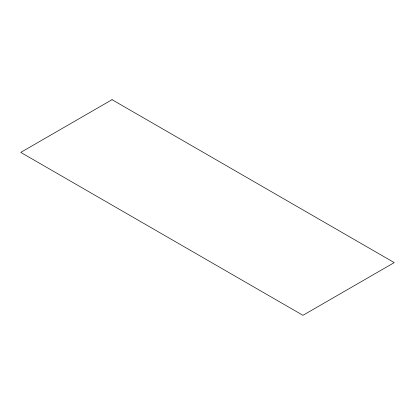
<?xml version="1.0" encoding="UTF-8"?>
<svg xmlns="http://www.w3.org/2000/svg" width="415" height="415" viewBox="0 0 415 415"><rect width="100%" height="100%" fill="white"/><g stroke="black" fill="none" stroke-linecap="round" stroke-linejoin="round"><path stroke-width="0.62" d="M112.05 99.683L20.75 152.393L302.95 315.317L394.25 262.607L112.05 99.683"/></g></svg>
